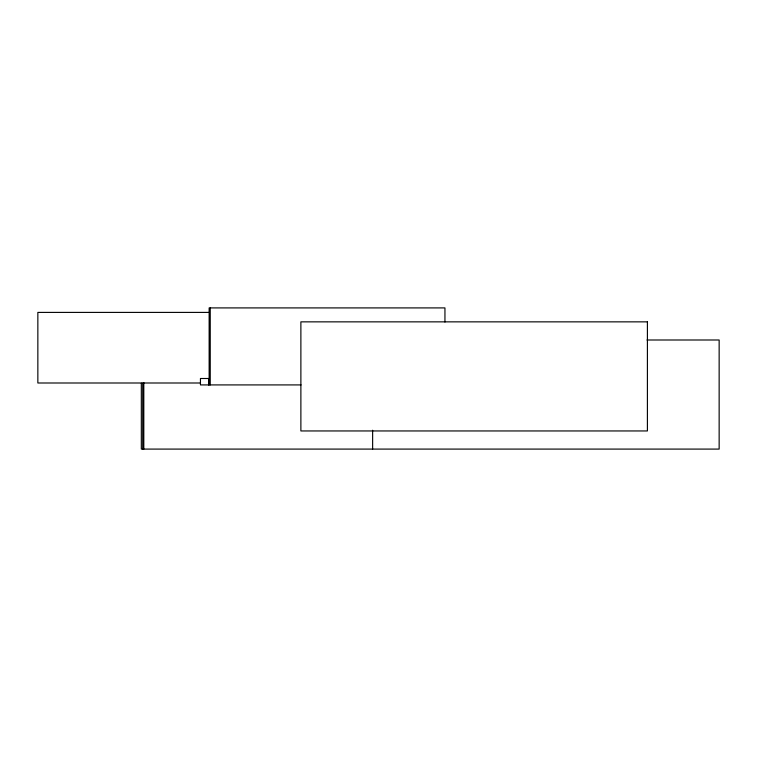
<?xml version="1.0" encoding="UTF-8"?>
<svg xmlns="http://www.w3.org/2000/svg" width="757" height="757" viewBox="0 0 757 757"><rect width="100%" height="100%" fill="white"/><g stroke="black" fill="none" stroke-linecap="round" stroke-linejoin="round"><path stroke-width="1.14" d="M209.159 312.404L37.85 312.404L37.85 382.995L200.416 382.995M647.008 339.997L719.15 339.997L719.15 449.09L141.322 449.09L141.322 383.165M209.15 378.5L200.454 378.5L200.454 384.916L301.049 384.916M444.946 322.028L444.946 307.91L209.15 307.91L209.15 384.916M372.633 430.241L372.633 449.09M210.238 307.91L210.238 384.916M208.601 378.5L208.601 384.916M143.802 382.588L143.802 449.09M142.713 383.203L142.713 449.09M647.405 321.857L300.879 321.857L300.879 430.951L647.405 430.951L647.405 321.857"/></g></svg>
